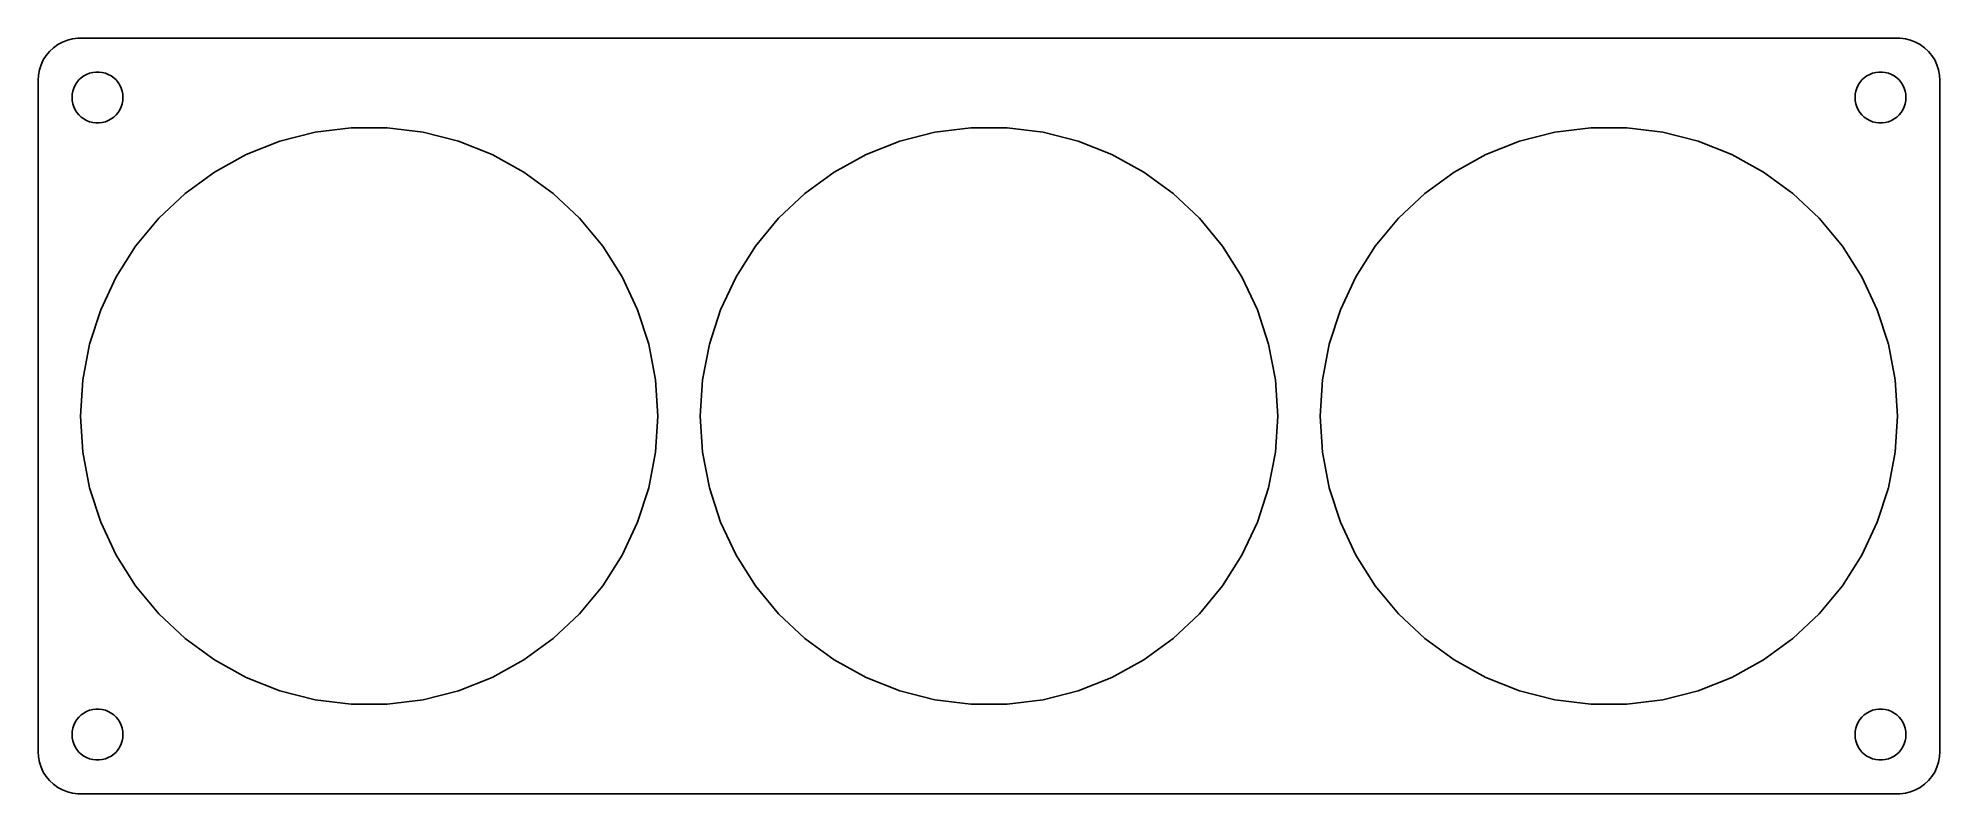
# Model space of a CAD drawing. Header units: metres. Extents: x -112 to 112, y -44 to 44.
import ezdxf

# ---------------------------------------------------------------- set-up
doc = ezdxf.new("R2010")
doc.units = ezdxf.units.M

msp = doc.modelspace()

# ---------------------------------------------------------------- linework, layer by layer
for p, q in [((-110.645, 42.9227), (-111.045, 42.4389)), ((-110.187, 43.3526), (-110.645, 42.9227)), ((-109.679, 43.7216), (-110.187, 43.3526)), ((-109.129, 44.0241), (-109.679, 43.7216)), ((-108.545, 44.2553), (-109.129, 44.0241)), ((-107.937, 44.4114), (-108.545, 44.2553)), ((-107.314, 44.4901), (-107.937, 44.4114)), ((107.314, 44.4901), (-107.314, 44.4901)), ((107.937, 44.4114), (107.314, 44.4901)), ((108.545, 44.2553), (107.937, 44.4114)), ((109.129, 44.0241), (108.545, 44.2553)), ((109.679, 43.7216), (109.129, 44.0241)), ((110.187, 43.3526), (109.679, 43.7216)), ((110.645, 42.9227), (110.187, 43.3526)), ((111.045, 42.4389), (110.645, 42.9227)), ((-111.843, 40.7434), (-111.961, 40.1267)), ((-111.649, 41.3406), (-111.843, 40.7434)), ((-111.382, 41.9088), (-111.649, 41.3406)), ((-111.045, 42.4389), (-111.382, 41.9088)), ((-106.277, 40.2145), (-105.927, 40.3532)), ((-105.927, 40.3532), (-105.562, 40.4469)), ((-105.562, 40.4469), (-105.188, 40.4941)), ((-105.188, 40.4941), (-104.812, 40.4941)), ((-104.812, 40.4941), (-104.438, 40.4469)), ((-104.438, 40.4469), (-104.073, 40.3532)), ((-104.073, 40.3532), (-103.723, 40.2145)), ((103.723, 40.2145), (104.073, 40.3532)), ((104.073, 40.3532), (104.438, 40.4469)), ((104.438, 40.4469), (104.812, 40.4941)), ((104.812, 40.4941), (105.188, 40.4941)), ((105.188, 40.4941), (105.562, 40.4469)), ((105.562, 40.4469), (105.927, 40.3532)), ((105.927, 40.3532), (106.277, 40.2145)), ((111.382, 41.9088), (111.045, 42.4389)), ((111.649, 41.3406), (111.382, 41.9088)), ((111.843, 40.7434), (111.649, 41.3406)), ((111.961, 40.1267), (111.843, 40.7434)), ((-111.961, 40.1267), (-112, 39.5)), ((-112, 39.5), (-112, -39.5)), ((-107.976, 37.876), (-107.906, 38.2461)), ((-107.906, 38.2461), (-107.789, 38.6044)), ((-107.789, 38.6044), (-107.629, 38.9453)), ((-107.629, 38.9453), (-107.427, 39.2634)), ((-107.427, 39.2634), (-107.187, 39.5536)), ((-107.187, 39.5536), (-106.912, 39.8115)), ((-106.912, 39.8115), (-106.607, 40.033)), ((-106.607, 40.033), (-106.277, 40.2145)), ((-103.723, 40.2145), (-103.393, 40.033)), ((-103.393, 40.033), (-103.088, 39.8115)), ((-103.088, 39.8115), (-102.813, 39.5536)), ((-102.813, 39.5536), (-102.573, 39.2634)), ((-102.573, 39.2634), (-102.371, 38.9453)), ((-102.371, 38.9453), (-102.211, 38.6044)), ((-102.211, 38.6044), (-102.094, 38.2461)), ((-102.094, 38.2461), (-102.024, 37.876)), ((102.024, 37.876), (102.094, 38.2461)), ((102.094, 38.2461), (102.211, 38.6044)), ((102.211, 38.6044), (102.371, 38.9453)), ((102.371, 38.9453), (102.573, 39.2634)), ((102.573, 39.2634), (102.813, 39.5536)), ((102.813, 39.5536), (103.088, 39.8115)), ((103.088, 39.8115), (103.393, 40.033)), ((103.393, 40.033), (103.723, 40.2145)), ((106.277, 40.2145), (106.607, 40.033)), ((106.607, 40.033), (106.912, 39.8115)), ((106.912, 39.8115), (107.187, 39.5536)), ((107.187, 39.5536), (107.427, 39.2634)), ((107.427, 39.2634), (107.629, 38.9453)), ((107.629, 38.9453), (107.789, 38.6044)), ((107.789, 38.6044), (107.906, 38.2461)), ((107.906, 38.2461), (107.976, 37.876)), ((112, 39.5), (111.961, 40.1267)), ((112, -39.5), (112, 39.5)), ((-108, 37.5), (-107.976, 37.876)), ((-107.976, 37.124), (-108, 37.5)), ((-107.906, 36.7539), (-107.976, 37.124)), ((-107.789, 36.3956), (-107.906, 36.7539)), ((-107.629, 36.0547), (-107.789, 36.3956)), ((-107.427, 35.7366), (-107.629, 36.0547)), ((-102.371, 36.0547), (-102.573, 35.7366)), ((-102.211, 36.3956), (-102.371, 36.0547)), ((-102.094, 36.7539), (-102.211, 36.3956)), ((-102.024, 37.124), (-102.094, 36.7539)), ((-102.024, 37.876), (-102, 37.5)), ((-102, 37.5), (-102.024, 37.124)), ((102, 37.5), (102.024, 37.876)), ((102.024, 37.124), (102, 37.5)), ((102.094, 36.7539), (102.024, 37.124)), ((102.211, 36.3956), (102.094, 36.7539)), ((102.371, 36.0547), (102.211, 36.3956)), ((102.573, 35.7366), (102.371, 36.0547)), ((107.629, 36.0547), (107.427, 35.7366)), ((107.789, 36.3956), (107.629, 36.0547)), ((107.906, 36.7539), (107.789, 36.3956)), ((107.976, 37.124), (107.906, 36.7539)), ((107.976, 37.876), (108, 37.5)), ((108, 37.5), (107.976, 37.124)), ((-107.187, 35.4464), (-107.427, 35.7366)), ((-106.912, 35.1885), (-107.187, 35.4464)), ((-106.607, 34.967), (-106.912, 35.1885)), ((-106.277, 34.7855), (-106.607, 34.967)), ((-105.927, 34.6468), (-106.277, 34.7855)), ((-105.562, 34.5531), (-105.927, 34.6468)), ((-105.188, 34.5059), (-105.562, 34.5531)), ((-104.812, 34.5059), (-105.188, 34.5059)), ((-104.438, 34.5531), (-104.812, 34.5059)), ((-104.073, 34.6468), (-104.438, 34.5531)), ((-103.723, 34.7855), (-104.073, 34.6468)), ((-103.393, 34.967), (-103.723, 34.7855)), ((-103.088, 35.1885), (-103.393, 34.967)), ((-102.813, 35.4464), (-103.088, 35.1885)), ((-102.573, 35.7366), (-102.813, 35.4464)), ((-79.371, 33.3978), (-75.1349, 33.9329)), ((-75.1349, 33.9329), (-70.8651, 33.9329)), ((-70.8651, 33.9329), (-66.629, 33.3978)), ((-6.37096, 33.3978), (-2.13487, 33.9329)), ((-2.13487, 33.9329), (2.13487, 33.9329)), ((2.13487, 33.9329), (6.37096, 33.3978)), ((66.629, 33.3978), (70.8651, 33.9329)), ((70.8651, 33.9329), (75.1349, 33.9329)), ((75.1349, 33.9329), (79.371, 33.3978)), ((102.813, 35.4464), (102.573, 35.7366)), ((103.088, 35.1885), (102.813, 35.4464)), ((103.393, 34.967), (103.088, 35.1885)), ((103.723, 34.7855), (103.393, 34.967)), ((104.073, 34.6468), (103.723, 34.7855)), ((104.438, 34.5531), (104.073, 34.6468)), ((104.812, 34.5059), (104.438, 34.5531)), ((105.188, 34.5059), (104.812, 34.5059)), ((105.562, 34.5531), (105.188, 34.5059)), ((105.927, 34.6468), (105.562, 34.5531)), ((106.277, 34.7855), (105.927, 34.6468)), ((106.607, 34.967), (106.277, 34.7855)), ((106.912, 35.1885), (106.607, 34.967)), ((107.187, 35.4464), (106.912, 35.1885)), ((107.427, 35.7366), (107.187, 35.4464)), ((-87.4765, 30.7641), (-83.5066, 32.3359)), ((-83.5066, 32.3359), (-79.371, 33.3978)), ((-66.629, 33.3978), (-62.4934, 32.3359)), ((-62.4934, 32.3359), (-58.5235, 30.7641)), ((-14.4765, 30.7641), (-10.5066, 32.3359)), ((-10.5066, 32.3359), (-6.37096, 33.3978)), ((6.37096, 33.3978), (10.5066, 32.3359)), ((10.5066, 32.3359), (14.4765, 30.7641)), ((58.5235, 30.7641), (62.4934, 32.3359)), ((62.4934, 32.3359), (66.629, 33.3978)), ((79.371, 33.3978), (83.5066, 32.3359)), ((83.5066, 32.3359), (87.4765, 30.7641)), ((-91.2181, 28.7071), (-87.4765, 30.7641)), ((-58.5235, 30.7641), (-54.7819, 28.7071)), ((-18.2181, 28.7071), (-14.4765, 30.7641)), ((14.4765, 30.7641), (18.2181, 28.7071)), ((54.7819, 28.7071), (58.5235, 30.7641)), ((87.4765, 30.7641), (91.2181, 28.7071)), ((-94.6724, 26.1974), (-91.2181, 28.7071)), ((-54.7819, 28.7071), (-51.3276, 26.1974)), ((-21.6724, 26.1974), (-18.2181, 28.7071)), ((18.2181, 28.7071), (21.6724, 26.1974)), ((51.3276, 26.1974), (54.7819, 28.7071)), ((91.2181, 28.7071), (94.6724, 26.1974)), ((-97.7849, 23.2746), (-94.6724, 26.1974)), ((-51.3276, 26.1974), (-48.2151, 23.2746)), ((-24.7849, 23.2746), (-21.6724, 26.1974)), ((21.6724, 26.1974), (24.7849, 23.2746)), ((48.2151, 23.2746), (51.3276, 26.1974)), ((94.6724, 26.1974), (97.7849, 23.2746)), ((-100.507, 19.9847), (-97.7849, 23.2746)), ((-48.2151, 23.2746), (-45.4934, 19.9847)), ((-27.5066, 19.9847), (-24.7849, 23.2746)), ((24.7849, 23.2746), (27.5066, 19.9847)), ((45.4934, 19.9847), (48.2151, 23.2746)), ((97.7849, 23.2746), (100.507, 19.9847)), ((-102.794, 16.3796), (-100.507, 19.9847)), ((-45.4934, 19.9847), (-43.2056, 16.3796)), ((-29.7944, 16.3796), (-27.5066, 19.9847)), ((27.5066, 19.9847), (29.7944, 16.3796)), ((43.2056, 16.3796), (45.4934, 19.9847)), ((100.507, 19.9847), (102.794, 16.3796)), ((-104.612, 12.5162), (-102.794, 16.3796)), ((-43.2056, 16.3796), (-41.3876, 12.5162)), ((-31.6124, 12.5162), (-29.7944, 16.3796)), ((29.7944, 16.3796), (31.6124, 12.5162)), ((41.3876, 12.5162), (43.2056, 16.3796)), ((102.794, 16.3796), (104.612, 12.5162)), ((-105.932, 8.45544), (-104.612, 12.5162)), ((-41.3876, 12.5162), (-40.0682, 8.45544)), ((-32.9318, 8.45544), (-31.6124, 12.5162)), ((31.6124, 12.5162), (32.9318, 8.45544)), ((40.0682, 8.45544), (41.3876, 12.5162)), ((104.612, 12.5162), (105.932, 8.45544)), ((-106.732, 4.26132), (-105.932, 8.45544)), ((-40.0682, 8.45544), (-39.2681, 4.26132)), ((-33.7319, 4.26132), (-32.9318, 8.45544)), ((32.9318, 8.45544), (33.7319, 4.26132)), ((39.2681, 4.26132), (40.0682, 8.45544)), ((105.932, 8.45544), (106.732, 4.26132)), ((-107, 0), (-106.732, 4.26132)), ((-39.2681, 4.26132), (-39, 0)), ((-34, 0), (-33.7319, 4.26132)), ((33.7319, 4.26132), (34, 0)), ((39, 0), (39.2681, 4.26132)), ((106.732, 4.26132), (107, 0)), ((-106.732, -4.26132), (-107, 0)), ((-39, 0), (-39.2681, -4.26132)), ((-33.7319, -4.26132), (-34, 0)), ((34, 0), (33.7319, -4.26132)), ((39.2681, -4.26132), (39, 0)), ((107, 0), (106.732, -4.26132)), ((-105.932, -8.45544), (-106.732, -4.26132)), ((-39.2681, -4.26132), (-40.0682, -8.45544)), ((-32.9318, -8.45544), (-33.7319, -4.26132)), ((33.7319, -4.26132), (32.9318, -8.45544)), ((40.0682, -8.45544), (39.2681, -4.26132)), ((106.732, -4.26132), (105.932, -8.45544)), ((-104.612, -12.5162), (-105.932, -8.45544)), ((-40.0682, -8.45544), (-41.3876, -12.5162)), ((-31.6124, -12.5162), (-32.9318, -8.45544)), ((32.9318, -8.45544), (31.6124, -12.5162)), ((41.3876, -12.5162), (40.0682, -8.45544)), ((105.932, -8.45544), (104.612, -12.5162)), ((-102.794, -16.3796), (-104.612, -12.5162)), ((-41.3876, -12.5162), (-43.2056, -16.3796)), ((-29.7944, -16.3796), (-31.6124, -12.5162)), ((31.6124, -12.5162), (29.7944, -16.3796)), ((43.2056, -16.3796), (41.3876, -12.5162)), ((104.612, -12.5162), (102.794, -16.3796)), ((-100.507, -19.9847), (-102.794, -16.3796)), ((-43.2056, -16.3796), (-45.4934, -19.9847)), ((-27.5066, -19.9847), (-29.7944, -16.3796)), ((29.7944, -16.3796), (27.5066, -19.9847)), ((45.4934, -19.9847), (43.2056, -16.3796)), ((102.794, -16.3796), (100.507, -19.9847)), ((-97.7849, -23.2746), (-100.507, -19.9847)), ((-45.4934, -19.9847), (-48.2151, -23.2746)), ((-24.7849, -23.2746), (-27.5066, -19.9847)), ((27.5066, -19.9847), (24.7849, -23.2746)), ((48.2151, -23.2746), (45.4934, -19.9847)), ((100.507, -19.9847), (97.7849, -23.2746)), ((-94.6724, -26.1974), (-97.7849, -23.2746)), ((-48.2151, -23.2746), (-51.3276, -26.1974)), ((-21.6724, -26.1974), (-24.7849, -23.2746)), ((24.7849, -23.2746), (21.6724, -26.1974)), ((51.3276, -26.1974), (48.2151, -23.2746)), ((97.7849, -23.2746), (94.6724, -26.1974)), ((-91.2181, -28.7071), (-94.6724, -26.1974)), ((-51.3276, -26.1974), (-54.7819, -28.7071)), ((-18.2181, -28.7071), (-21.6724, -26.1974)), ((21.6724, -26.1974), (18.2181, -28.7071)), ((54.7819, -28.7071), (51.3276, -26.1974)), ((94.6724, -26.1974), (91.2181, -28.7071)), ((-87.4765, -30.7641), (-91.2181, -28.7071)), ((-54.7819, -28.7071), (-58.5235, -30.7641)), ((-14.4765, -30.7641), (-18.2181, -28.7071)), ((18.2181, -28.7071), (14.4765, -30.7641)), ((58.5235, -30.7641), (54.7819, -28.7071)), ((91.2181, -28.7071), (87.4765, -30.7641)), ((-83.5066, -32.3359), (-87.4765, -30.7641)), ((-58.5235, -30.7641), (-62.4934, -32.3359)), ((-10.5066, -32.3359), (-14.4765, -30.7641)), ((14.4765, -30.7641), (10.5066, -32.3359)), ((62.4934, -32.3359), (58.5235, -30.7641)), ((87.4765, -30.7641), (83.5066, -32.3359)), ((-79.371, -33.3978), (-83.5066, -32.3359)), ((-75.1349, -33.9329), (-79.371, -33.3978)), ((-66.629, -33.3978), (-70.8651, -33.9329)), ((-62.4934, -32.3359), (-66.629, -33.3978)), ((-6.37096, -33.3978), (-10.5066, -32.3359)), ((-2.13487, -33.9329), (-6.37096, -33.3978)), ((6.37096, -33.3978), (2.13487, -33.9329)), ((10.5066, -32.3359), (6.37096, -33.3978)), ((66.629, -33.3978), (62.4934, -32.3359)), ((70.8651, -33.9329), (66.629, -33.3978)), ((79.371, -33.3978), (75.1349, -33.9329)), ((83.5066, -32.3359), (79.371, -33.3978)), ((-107.629, -36.0547), (-107.427, -35.7366)), ((-107.427, -35.7366), (-107.187, -35.4464)), ((-107.187, -35.4464), (-106.912, -35.1885)), ((-106.912, -35.1885), (-106.607, -34.967)), ((-106.607, -34.967), (-106.277, -34.7855)), ((-106.277, -34.7855), (-105.927, -34.6468)), ((-105.927, -34.6468), (-105.562, -34.5531)), ((-105.562, -34.5531), (-105.188, -34.5059)), ((-105.188, -34.5059), (-104.812, -34.5059)), ((-104.812, -34.5059), (-104.438, -34.5531)), ((-104.438, -34.5531), (-104.073, -34.6468)), ((-104.073, -34.6468), (-103.723, -34.7855)), ((-103.723, -34.7855), (-103.393, -34.967)), ((-103.393, -34.967), (-103.088, -35.1885)), ((-103.088, -35.1885), (-102.813, -35.4464)), ((-102.813, -35.4464), (-102.573, -35.7366)), ((-102.573, -35.7366), (-102.371, -36.0547)), ((-70.8651, -33.9329), (-75.1349, -33.9329)), ((2.13487, -33.9329), (-2.13487, -33.9329)), ((75.1349, -33.9329), (70.8651, -33.9329)), ((102.371, -36.0547), (102.573, -35.7366)), ((102.573, -35.7366), (102.813, -35.4464)), ((102.813, -35.4464), (103.088, -35.1885)), ((103.088, -35.1885), (103.393, -34.967)), ((103.393, -34.967), (103.723, -34.7855)), ((103.723, -34.7855), (104.073, -34.6468)), ((104.073, -34.6468), (104.438, -34.5531)), ((104.438, -34.5531), (104.812, -34.5059)), ((104.812, -34.5059), (105.188, -34.5059)), ((105.188, -34.5059), (105.562, -34.5531)), ((105.562, -34.5531), (105.927, -34.6468)), ((105.927, -34.6468), (106.277, -34.7855)), ((106.277, -34.7855), (106.607, -34.967)), ((106.607, -34.967), (106.912, -35.1885)), ((106.912, -35.1885), (107.187, -35.4464)), ((107.187, -35.4464), (107.427, -35.7366)), ((107.427, -35.7366), (107.629, -36.0547)), ((-108, -37.5), (-107.976, -37.124)), ((-107.976, -37.876), (-108, -37.5)), ((-107.976, -37.124), (-107.906, -36.7539)), ((-107.906, -38.2461), (-107.976, -37.876)), ((-107.906, -36.7539), (-107.789, -36.3956)), ((-107.789, -36.3956), (-107.629, -36.0547)), ((-102.371, -36.0547), (-102.211, -36.3956)), ((-102.211, -36.3956), (-102.094, -36.7539)), ((-102.094, -36.7539), (-102.024, -37.124)), ((-102.024, -37.876), (-102.094, -38.2461)), ((-102.024, -37.124), (-102, -37.5)), ((-102, -37.5), (-102.024, -37.876)), ((102, -37.5), (102.024, -37.124)), ((102.024, -37.876), (102, -37.5)), ((102.024, -37.124), (102.094, -36.7539)), ((102.094, -38.2461), (102.024, -37.876)), ((102.094, -36.7539), (102.211, -36.3956)), ((102.211, -36.3956), (102.371, -36.0547)), ((107.629, -36.0547), (107.789, -36.3956)), ((107.789, -36.3956), (107.906, -36.7539)), ((107.906, -36.7539), (107.976, -37.124)), ((107.976, -37.876), (107.906, -38.2461)), ((107.976, -37.124), (108, -37.5)), ((108, -37.5), (107.976, -37.876)), ((-112, -39.5), (-111.961, -40.1267)), ((-111.961, -40.1267), (-111.843, -40.7434)), ((-107.789, -38.6044), (-107.906, -38.2461)), ((-107.629, -38.9453), (-107.789, -38.6044)), ((-107.427, -39.2634), (-107.629, -38.9453)), ((-107.187, -39.5536), (-107.427, -39.2634)), ((-106.912, -39.8115), (-107.187, -39.5536)), ((-106.607, -40.033), (-106.912, -39.8115)), ((-106.277, -40.2145), (-106.607, -40.033)), ((-105.927, -40.3532), (-106.277, -40.2145)), ((-103.723, -40.2145), (-104.073, -40.3532)), ((-103.393, -40.033), (-103.723, -40.2145)), ((-103.088, -39.8115), (-103.393, -40.033)), ((-102.813, -39.5536), (-103.088, -39.8115)), ((-102.573, -39.2634), (-102.813, -39.5536)), ((-102.371, -38.9453), (-102.573, -39.2634)), ((-102.211, -38.6044), (-102.371, -38.9453)), ((-102.094, -38.2461), (-102.211, -38.6044)), ((102.211, -38.6044), (102.094, -38.2461)), ((102.371, -38.9453), (102.211, -38.6044)), ((102.573, -39.2634), (102.371, -38.9453)), ((102.813, -39.5536), (102.573, -39.2634)), ((103.088, -39.8115), (102.813, -39.5536)), ((103.393, -40.033), (103.088, -39.8115)), ((103.723, -40.2145), (103.393, -40.033)), ((104.073, -40.3532), (103.723, -40.2145)), ((106.277, -40.2145), (105.927, -40.3532)), ((106.607, -40.033), (106.277, -40.2145)), ((106.912, -39.8115), (106.607, -40.033)), ((107.187, -39.5536), (106.912, -39.8115)), ((107.427, -39.2634), (107.187, -39.5536)), ((107.629, -38.9453), (107.427, -39.2634)), ((107.789, -38.6044), (107.629, -38.9453)), ((107.906, -38.2461), (107.789, -38.6044)), ((111.843, -40.7434), (111.961, -40.1267)), ((111.961, -40.1267), (112, -39.5)), ((-111.843, -40.7434), (-111.649, -41.3406)), ((-111.649, -41.3406), (-111.382, -41.9088)), ((-111.382, -41.9088), (-111.045, -42.4389)), ((-111.045, -42.4389), (-110.645, -42.9227)), ((-105.562, -40.4469), (-105.927, -40.3532)), ((-105.188, -40.4941), (-105.562, -40.4469)), ((-104.812, -40.4941), (-105.188, -40.4941)), ((-104.438, -40.4469), (-104.812, -40.4941)), ((-104.073, -40.3532), (-104.438, -40.4469)), ((104.438, -40.4469), (104.073, -40.3532)), ((104.812, -40.4941), (104.438, -40.4469)), ((105.188, -40.4941), (104.812, -40.4941)), ((105.562, -40.4469), (105.188, -40.4941)), ((105.927, -40.3532), (105.562, -40.4469)), ((110.645, -42.9227), (111.045, -42.4389)), ((111.045, -42.4389), (111.382, -41.9088)), ((111.382, -41.9088), (111.649, -41.3406)), ((111.649, -41.3406), (111.843, -40.7434)), ((-110.645, -42.9227), (-110.187, -43.3526)), ((-110.187, -43.3526), (-109.679, -43.7216)), ((-109.679, -43.7216), (-109.129, -44.0241)), ((-109.129, -44.0241), (-108.545, -44.2553)), ((-108.545, -44.2553), (-107.937, -44.4114)), ((-107.937, -44.4114), (-107.314, -44.4901)), ((-107.314, -44.4901), (107.314, -44.4901)), ((107.314, -44.4901), (107.937, -44.4114)), ((107.937, -44.4114), (108.545, -44.2553)), ((108.545, -44.2553), (109.129, -44.0241)), ((109.129, -44.0241), (109.679, -43.7216)), ((109.679, -43.7216), (110.187, -43.3526)), ((110.187, -43.3526), (110.645, -42.9227))]:
    msp.add_line(p, q)

doc.saveas('drawing.dxf')
